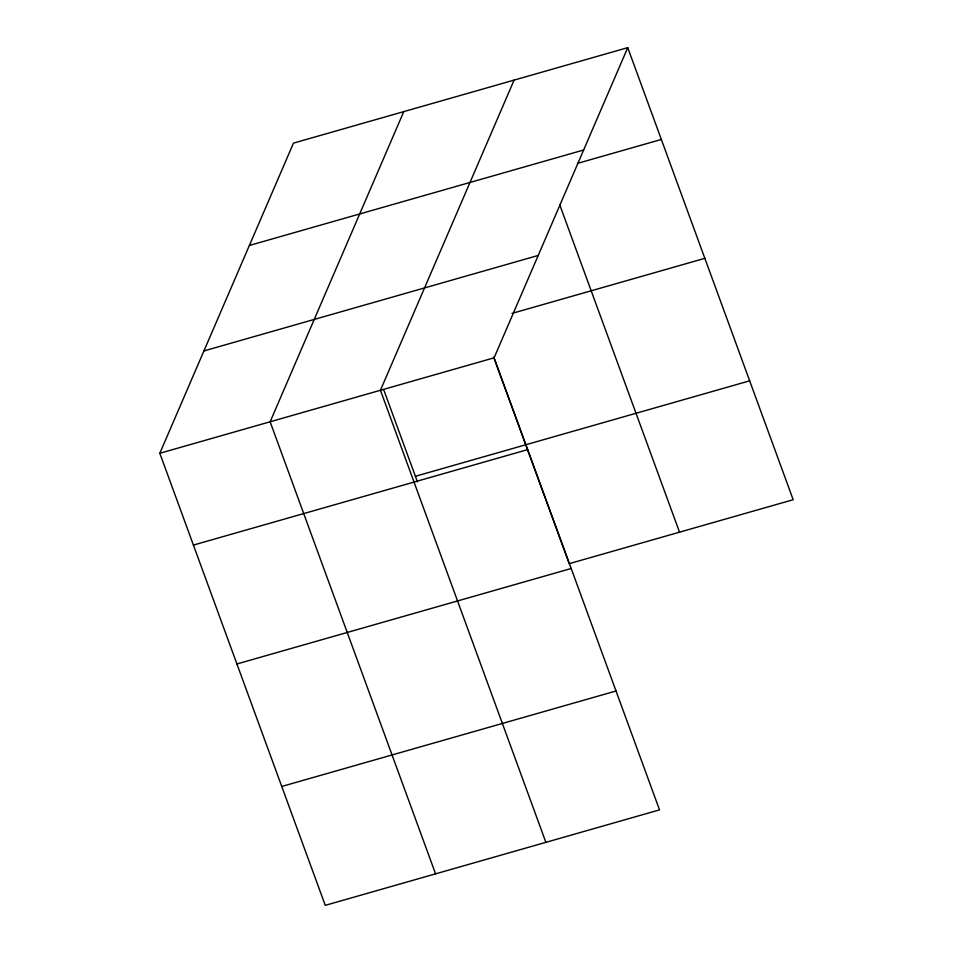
<?xml version="1.0" encoding="UTF-8"?>
<svg xmlns="http://www.w3.org/2000/svg" width="953" height="953" viewBox="0 0 953 953"><rect width="100%" height="100%" fill="white"/><g stroke="black" fill="none" stroke-linecap="round" stroke-linejoin="round"><path stroke-width="1.43" d="M627.741 47.65L494.095 357.816L659.524 809.883L325.259 905.35L159.818 453.283L293.476 143.117L627.741 47.65L793.182 499.717L569.215 563.676L493.618 357.089M403.786 111.608L270.128 421.786L435.569 873.841M514.096 80.112L380.438 390.277L545.878 842.345M249.364 245.469L583.641 150.002M577.518 163.38L661.334 139.448M203.93 350.93L538.195 255.464M511.999 313.406L704.839 258.334M159.818 453.283L494.095 357.816M415.401 476.286L749.666 380.831M193.411 545.08L527.688 449.613M236.928 663.967L571.192 568.5M281.743 786.463L616.019 690.996M559.828 205.086L679.525 532.167M383.821 389.991L417.426 481.825"/></g></svg>
